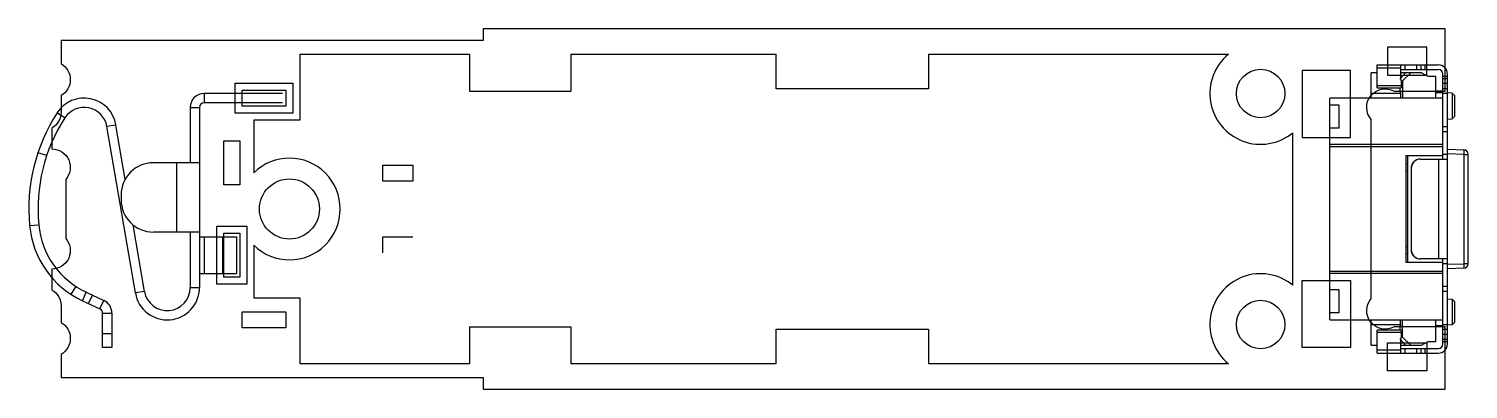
# Model space of a CAD drawing. Extents: x 16.7 to 47.9, y 2.6 to 52.9.
# Drawn here: x 16.68 to 47.88, y 2.63 to 10.43 of the extents above; entities that cross this region are included whole.
import ezdxf

# ---------------------------------------------------------------- set-up
doc = ezdxf.new("R2010")
doc.units = 0
doc.header["$LTSCALE"] = 16.335
doc.layers.get('0').update_dxf_attribs({"linetype": 'CONTINUOUS'})

msp = doc.modelspace()

# ---------------------------------------------------------------- linework, layer by layer
for p, q in [((46.98, 10.028), (46.13, 10.028)), ((46.13, 10.028), (46.13, 9.428)), ((46.98, 9.428), (46.98, 10.028)), ((22.555, 9.878), (22.555, 8.453)), ((22.555, 9.878), (26.23, 9.878)), ((26.23, 9.878), (26.23, 9.078)), ((28.43, 9.878), (28.43, 9.078)), ((28.43, 9.878), (32.88, 9.878)), ((32.88, 9.127), (32.88, 9.878)), ((36.18, 9.878), (36.18, 9.127)), ((36.18, 9.878), (42.682, 9.878)), ((45.33, 9.528), (44.28, 9.528)), ((44.28, 9.528), (44.28, 8.078)), ((45.33, 8.078), (45.33, 9.528)), ((45.91, 9.478), (45.78, 9.478)), ((45.78, 8.928), (45.78, 9.478)), ((45.91, 9.648), (47.23, 9.648)), ((45.91, 9.153), (45.91, 9.648)), ((45.91, 9.583), (46.41, 9.583)), ((46.13, 9.428), (46.98, 9.428)), ((46.41, 9.648), (46.41, 9.359)), ((46.41, 9.548), (47.23, 9.548)), ((46.871, 9.478), (46.41, 9.478)), ((46.411, 9.351), (46.522, 9.478)), ((46.635, 9.478), (46.456, 9.303)), ((46.51, 9.548), (46.51, 9.648)), ((46.76, 9.648), (46.76, 9.548)), ((46.859, 9.548), (46.859, 9.648)), ((47.01, 9.398), (46.871, 9.478)), ((46.94, 9.648), (46.94, 9.548)), ((46.958, 9.428), (46.98, 9.428)), ((46.98, 9.428), (46.98, 9.548)), ((47.18, 9.398), (47.01, 9.398)), ((47.18, 8.928), (47.18, 9.398)), ((47.33, 7.678), (47.33, 9.448)), ((47.43, 9.398), (47.33, 9.398)), ((47.43, 3.608), (47.43, 9.448)), ((21.155, 8.603), (21.155, 9.253)), ((21.155, 9.253), (22.405, 9.253)), ((21.305, 8.753), (21.305, 9.103)), ((21.305, 9.103), (22.255, 9.103)), ((22.255, 9.103), (22.255, 8.753)), ((22.405, 9.253), (22.405, 8.603)), ((26.23, 9.078), (28.43, 9.078)), ((36.18, 9.127), (32.88, 9.127)), ((45.91, 9.203), (46.43, 9.203)), ((45.91, 9.153), (46.43, 9.153)), ((46.392, 9.153), (46.411, 9.028)), ((46.43, 9.307), (46.43, 9.153)), ((46.43, 9.303), (46.456, 9.303)), ((46.456, 9.303), (46.456, 8.928)), ((47.33, 9.078), (47.18, 9.078)), ((47.43, 9.348), (47.33, 9.348)), ((47.33, 9.248), (47.43, 9.248)), ((47.43, 9.128), (47.33, 9.128)), ((20.48, 9.028), (20.48, 8.828)), ((22.18, 9.028), (20.48, 9.028)), ((22.18, 8.828), (20.48, 8.828)), ((22.255, 8.753), (21.305, 8.753)), ((47.33, 8.928), (44.88, 8.928)), ((44.88, 4.128), (44.88, 8.928)), ((45.08, 8.778), (44.88, 8.778)), ((45.08, 8.278), (45.08, 8.778)), ((46.411, 9.028), (45.78, 9.028)), ((46.411, 9.028), (46.411, 8.928)), ((47.18, 9.048), (47.33, 9.048)), ((47.43, 9.028), (47.33, 9.028)), ((47.53, 9.033), (47.431, 9.04)), ((47.58, 8.983), (47.53, 9.033)), ((47.53, 9.033), (47.53, 8.483)), ((47.58, 8.983), (47.58, 8.533)), ((17.46, 8.498), (17.291, 8.607)), ((20.18, 8.728), (20.18, 7.528)), ((20.18, 8.728), (20.38, 8.728)), ((20.38, 8.728), (20.38, 4.828)), ((22.405, 8.603), (21.155, 8.603)), ((21.555, 8.453), (21.555, 7.308)), ((22.555, 8.453), (21.555, 8.453)), ((47.43, 8.475), (47.53, 8.483)), ((47.53, 8.483), (47.58, 8.533)), ((18.57, 8.346), (18.373, 8.312)), ((18.99, 4.71), (18.373, 8.312)), ((18.772, 7.168), (18.57, 8.346)), ((44.08, 4.876), (44.08, 8.179)), ((45.08, 8.278), (44.88, 8.278)), ((47.43, 8.308), (47.33, 8.308)), ((47.33, 8.208), (47.43, 8.208)), ((20.905, 7.053), (20.905, 8.003)), ((20.905, 8.003), (21.255, 8.003)), ((21.255, 8.003), (21.255, 7.053)), ((44.28, 8.078), (45.33, 8.078)), ((44.88, 7.928), (47.33, 7.928)), ((44.88, 7.878), (47.33, 7.878)), ((47.43, 7.824), (47.784, 7.811)), ((17.068, 7.683), (16.879, 7.747)), ((20.38, 7.528), (19.38, 7.528)), ((19.88, 7.528), (19.88, 6.028)), ((47.33, 7.678), (46.53, 7.678)), ((46.53, 7.678), (46.53, 5.378)), ((46.565, 7.492), (46.53, 7.492)), ((46.565, 7.678), (46.565, 5.378)), ((46.844, 7.608), (47.43, 7.608)), ((47.237, 7.608), (47.237, 5.448)), ((47.43, 7.708), (47.33, 7.708)), ((47.33, 7.608), (47.33, 7.677)), ((47.784, 7.711), (47.43, 7.724)), ((47.784, 7.711), (47.88, 7.711)), ((47.784, 7.711), (47.784, 5.344)), ((47.88, 5.344), (47.88, 7.711)), ((24.355, 7.128), (24.355, 7.478)), ((24.355, 7.478), (25.005, 7.478)), ((25.005, 7.478), (25.005, 7.128)), ((46.53, 7.351), (46.565, 7.351)), ((46.64, 7.408), (46.644, 7.408)), ((46.64, 7.408), (46.64, 5.648)), ((46.644, 7.408), (46.644, 5.648)), ((21.255, 7.053), (20.905, 7.053)), ((25.005, 7.128), (24.355, 7.128)), ((18.68, 6.828), (18.68, 6.728)), ((16.697, 6.169), (16.896, 6.188)), ((19.187, 4.743), (18.94, 6.188)), ((20.38, 6.028), (19.38, 6.028)), ((20.18, 6.028), (20.18, 4.828)), ((20.755, 4.903), (20.755, 6.153)), ((20.755, 6.153), (21.405, 6.153)), ((20.905, 5.053), (20.905, 6.003)), ((20.905, 6.003), (21.255, 6.003)), ((21.255, 6.003), (21.255, 5.053)), ((21.405, 6.153), (21.405, 4.903)), ((20.38, 5.928), (21.18, 5.928)), ((20.48, 5.928), (20.48, 5.128)), ((20.88, 5.928), (20.88, 5.128)), ((21.18, 5.928), (21.18, 5.128)), ((21.555, 5.747), (21.555, 4.603)), ((24.355, 5.578), (24.355, 5.928)), ((24.355, 5.928), (25.005, 5.928)), ((46.565, 5.705), (46.53, 5.705)), ((46.644, 5.648), (46.64, 5.648)), ((46.53, 5.563), (46.565, 5.563)), ((46.53, 5.378), (47.33, 5.378)), ((47.43, 5.448), (46.844, 5.448)), ((47.33, 5.379), (47.33, 5.448)), ((47.33, 3.608), (47.33, 5.378)), ((47.33, 5.348), (47.43, 5.348)), ((47.43, 5.331), (47.784, 5.344)), ((47.88, 5.344), (47.784, 5.344)), ((20.38, 5.128), (21.18, 5.128)), ((21.255, 5.053), (20.905, 5.053)), ((47.33, 5.178), (44.88, 5.178)), ((47.33, 5.128), (44.88, 5.128)), ((47.784, 5.244), (47.43, 5.231)), ((17.7, 4.852), (17.59, 4.684)), ((17.843, 4.543), (17.927, 4.725)), ((17.927, 4.725), (18.307, 4.548)), ((19.187, 4.743), (18.99, 4.71)), ((20.18, 4.828), (20.38, 4.828)), ((21.405, 4.903), (20.755, 4.903)), ((44.28, 4.978), (45.33, 4.978)), ((44.28, 3.528), (44.28, 4.978)), ((45.08, 4.778), (44.88, 4.778)), ((45.08, 4.278), (45.08, 4.778)), ((45.33, 4.978), (45.33, 3.528)), ((47.43, 4.848), (47.33, 4.848)), ((47.33, 4.748), (47.43, 4.748)), ((17.843, 4.543), (18.222, 4.366)), ((17.975, 4.482), (18.059, 4.663)), ((18.222, 4.366), (18.307, 4.548)), ((21.555, 4.603), (22.555, 4.603)), ((22.555, 4.603), (22.555, 3.178)), ((47.43, 4.58), (47.53, 4.573)), ((47.53, 4.573), (47.58, 4.523)), ((47.53, 4.573), (47.53, 4.023)), ((47.58, 4.523), (47.58, 4.073)), ((18.28, 3.528), (18.28, 4.276)), ((18.28, 4.276), (18.48, 4.276)), ((18.48, 4.276), (18.48, 3.528)), ((21.305, 3.953), (21.305, 4.303)), ((21.305, 4.303), (22.255, 4.303)), ((22.255, 4.303), (22.255, 3.953)), ((45.08, 4.278), (44.88, 4.278)), ((44.88, 4.128), (47.33, 4.128)), ((45.78, 3.578), (45.78, 4.128)), ((46.411, 4.028), (46.411, 4.128)), ((46.456, 3.753), (46.456, 4.128)), ((47.18, 3.658), (47.18, 4.128)), ((47.58, 4.073), (47.53, 4.023)), ((18.48, 3.828), (18.28, 3.828)), ((22.255, 3.953), (21.305, 3.953)), ((26.23, 3.978), (26.23, 3.178)), ((26.23, 3.978), (28.43, 3.978)), ((28.43, 3.978), (28.43, 3.178)), ((32.88, 3.928), (36.18, 3.928)), ((32.88, 3.178), (32.88, 3.928)), ((36.18, 3.928), (36.18, 3.178)), ((45.78, 4.028), (46.411, 4.028)), ((46.43, 3.902), (45.91, 3.902)), ((45.91, 3.408), (45.91, 3.902)), ((46.43, 3.852), (45.91, 3.852)), ((46.411, 4.028), (46.392, 3.902)), ((46.43, 3.902), (46.43, 3.748)), ((46.456, 3.753), (46.43, 3.753)), ((46.456, 3.753), (46.635, 3.578)), ((47.18, 4.008), (47.33, 4.008)), ((47.33, 3.978), (47.18, 3.978)), ((47.33, 4.028), (47.43, 4.028)), ((47.33, 3.928), (47.43, 3.928)), ((47.43, 3.808), (47.33, 3.808)), ((47.53, 4.023), (47.431, 4.015)), ((18.48, 3.528), (18.28, 3.528)), ((45.33, 3.528), (44.28, 3.528)), ((45.78, 3.578), (45.91, 3.578)), ((46.41, 3.473), (45.91, 3.473)), ((46.13, 3.628), (46.98, 3.628)), ((46.13, 3.028), (46.13, 3.628)), ((46.41, 3.696), (46.41, 3.408)), ((46.41, 3.578), (46.871, 3.578)), ((46.41, 3.508), (47.23, 3.508)), ((46.522, 3.578), (46.411, 3.705)), ((46.51, 3.408), (46.51, 3.508)), ((46.76, 3.508), (46.76, 3.408)), ((46.859, 3.408), (46.859, 3.508)), ((46.871, 3.578), (47.01, 3.658)), ((46.94, 3.508), (46.94, 3.408)), ((46.958, 3.628), (46.98, 3.628)), ((46.98, 3.628), (46.98, 3.028)), ((46.98, 3.628), (46.98, 3.508)), ((47.01, 3.658), (47.18, 3.658)), ((47.33, 3.708), (47.43, 3.708)), ((47.33, 3.658), (47.43, 3.658)), ((26.23, 3.178), (22.555, 3.178)), ((32.88, 3.178), (28.43, 3.178)), ((42.682, 3.178), (36.18, 3.178)), ((45.91, 3.408), (47.23, 3.408)), ((46.98, 3.028), (46.13, 3.028))]:
    msp.add_line(p, q)
msp.add_lwpolyline([(17.18, 7.828, -0.645751), (17.48, 7.163), (17.48, 5.892, -0.645751), (17.18, 5.228), (17.18, 4.778, -0.267949), (17.38, 4.431), (17.38, 4.074, -0.57735), (17.38, 3.381), (17.38, 2.878), (26.53, 2.878), (26.53, 2.628), (47.38, 2.628), (47.38, 3.978), (46.274, 3.978, -0.841815), (45.78, 4.592), (45.78, 8.463, -0.841815), (46.274, 9.078), (47.38, 9.078), (47.38, 10.428), (26.53, 10.428), (26.53, 10.178), (17.38, 10.178), (17.38, 9.674, -0.57735), (17.38, 8.981), (17.38, 8.624, -0.267949), (17.18, 8.278)], format="xyb", close=True)
for points in [[(46.42, 9.333, 0), (46.42, 9.333, 0), (46.42, 9.334, 0), (46.419, 9.334, 0), (46.419, 9.334, 0), (46.419, 9.334, 0), (46.419, 9.334, 0), (46.419, 9.334, 0), (46.419, 9.334, 0), (46.419, 9.335, 0), (46.419, 9.335, 0), (46.419, 9.335, 0), (46.419, 9.335, 0), (46.418, 9.335, 0), (46.418, 9.335, 0), (46.418, 9.335, 0), (46.418, 9.336, 0), (46.418, 9.336, 0), (46.418, 9.336, 0), (46.418, 9.336, 0), (46.418, 9.336, 0), (46.417, 9.336, 0), (46.417, 9.336, 0), (46.417, 9.337, 0), (46.417, 9.337, 0), (46.417, 9.337, 0), (46.417, 9.337, 0), (46.417, 9.337, 0), (46.417, 9.337, 0), (46.417, 9.337, 0), (46.417, 9.338, 0), (46.416, 9.338, 0), (46.416, 9.338, 0), (46.416, 9.338, 0), (46.416, 9.338, 0), (46.416, 9.338, 0), (46.416, 9.338, 0), (46.416, 9.339, 0), (46.416, 9.339, 0), (46.416, 9.339, 0), (46.416, 9.339, 0), (46.416, 9.339, 0), (46.416, 9.339, 0), (46.415, 9.34, 0), (46.415, 9.34, 0), (46.415, 9.34, 0), (46.415, 9.34, 0), (46.415, 9.34, 0), (46.415, 9.34, 0), (46.415, 9.34, 0), (46.415, 9.341, 0), (46.415, 9.341, 0), (46.415, 9.341, 0), (46.414, 9.341, 0), (46.414, 9.341, 0), (46.414, 9.341, 0), (46.414, 9.342, 0), (46.414, 9.342, 0), (46.414, 9.342, 0), (46.414, 9.342, 0), (46.414, 9.342, 0), (46.414, 9.342, 0), (46.414, 9.342, 0), (46.414, 9.343, 0), (46.414, 9.343, 0), (46.413, 9.343, 0), (46.413, 9.343, 0), (46.413, 9.343, 0), (46.413, 9.343, 0), (46.413, 9.344, 0), (46.413, 9.344, 0), (46.413, 9.344, 0), (46.413, 9.344, 0), (46.413, 9.344, 0), (46.413, 9.344, 0), (46.413, 9.345, 0), (46.413, 9.345, 0), (46.413, 9.345, 0), (46.413, 9.345, 0), (46.413, 9.345, 0), (46.413, 9.345, 0), (46.412, 9.346, 0), (46.412, 9.346, 0), (46.412, 9.346, 0), (46.412, 9.346, 0), (46.412, 9.346, 0), (46.412, 9.346, 0), (46.412, 9.347, 0), (46.412, 9.347, 0), (46.412, 9.347, 0), (46.412, 9.347, 0), (46.412, 9.347, 0), (46.412, 9.347, 0), (46.412, 9.348, 0), (46.412, 9.348, 0), (46.412, 9.348, 0), (46.412, 9.348, 0), (46.411, 9.348, 0), (46.411, 9.348, 0), (46.411, 9.349, 0), (46.411, 9.349, 0), (46.411, 9.349, 0), (46.411, 9.349, 0), (46.411, 9.349, 0), (46.411, 9.35, 0), (46.411, 9.35, 0), (46.411, 9.35, 0), (46.411, 9.35, 0), (46.411, 9.35, 0), (46.411, 9.35, 0), (46.411, 9.351, 0), (46.411, 9.351, 0), (46.411, 9.351, 0), (46.411, 9.351, 0), (46.411, 9.351, 0), (46.411, 9.351, 0), (46.411, 9.352, 0), (46.411, 9.352, 0), (46.411, 9.352, 0), (46.411, 9.352, 0), (46.41, 9.352, 0), (46.41, 9.352, 0), (46.41, 9.353, 0), (46.41, 9.353, 0), (46.41, 9.353, 0), (46.41, 9.353, 0), (46.41, 9.353, 0), (46.41, 9.354, 0), (46.41, 9.354, 0), (46.41, 9.354, 0), (46.41, 9.354, 0), (46.41, 9.354, 0), (46.41, 9.354, 0), (46.41, 9.355, 0), (46.41, 9.355, 0), (46.41, 9.355, 0), (46.41, 9.355, 0), (46.41, 9.355, 0), (46.41, 9.355, 0), (46.41, 9.356, 0), (46.41, 9.356, 0), (46.41, 9.356, 0), (46.41, 9.356, 0), (46.41, 9.356, 0), (46.41, 9.357, 0), (46.41, 9.357, 0), (46.41, 9.357, 0), (46.41, 9.357, 0), (46.41, 9.357, 0), (46.41, 9.357, 0), (46.41, 9.358, 0), (46.41, 9.358, 0), (46.41, 9.358, 0), (46.41, 9.358, 0), (46.41, 9.358, 0), (46.41, 9.359, 0), (46.41, 9.359, 0), (46.41, 9.359, 0), (46.41, 9.359, 0), (46.41, 9.359, 0)], [(46.43, 9.307, 0), (46.43, 9.307, 0), (46.43, 9.308, 0), (46.43, 9.308, 0), (46.43, 9.308, 0), (46.43, 9.308, 0), (46.43, 9.308, 0), (46.43, 9.309, 0), (46.43, 9.309, 0), (46.43, 9.309, 0), (46.43, 9.309, 0), (46.43, 9.309, 0), (46.43, 9.309, 0), (46.43, 9.31, 0), (46.43, 9.31, 0), (46.43, 9.31, 0), (46.43, 9.31, 0), (46.43, 9.31, 0), (46.43, 9.31, 0), (46.43, 9.311, 0), (46.43, 9.311, 0), (46.43, 9.311, 0), (46.43, 9.311, 0), (46.43, 9.311, 0), (46.43, 9.312, 0), (46.43, 9.312, 0), (46.43, 9.312, 0), (46.43, 9.312, 0), (46.43, 9.312, 0), (46.429, 9.312, 0), (46.429, 9.313, 0), (46.429, 9.313, 0), (46.429, 9.313, 0), (46.429, 9.313, 0), (46.429, 9.313, 0), (46.429, 9.313, 0), (46.429, 9.314, 0), (46.429, 9.314, 0), (46.429, 9.314, 0), (46.429, 9.314, 0), (46.429, 9.314, 0), (46.429, 9.315, 0), (46.429, 9.315, 0), (46.429, 9.315, 0), (46.429, 9.315, 0), (46.429, 9.315, 0), (46.429, 9.315, 0), (46.429, 9.316, 0), (46.429, 9.316, 0), (46.429, 9.316, 0), (46.429, 9.316, 0), (46.429, 9.316, 0), (46.429, 9.316, 0), (46.429, 9.317, 0), (46.429, 9.317, 0), (46.429, 9.317, 0), (46.429, 9.317, 0), (46.428, 9.317, 0), (46.428, 9.318, 0), (46.428, 9.318, 0), (46.428, 9.318, 0), (46.428, 9.318, 0), (46.428, 9.318, 0), (46.428, 9.318, 0), (46.428, 9.319, 0), (46.428, 9.319, 0), (46.428, 9.319, 0), (46.428, 9.319, 0), (46.428, 9.319, 0), (46.428, 9.319, 0), (46.428, 9.32, 0), (46.428, 9.32, 0), (46.428, 9.32, 0), (46.428, 9.32, 0), (46.428, 9.32, 0), (46.428, 9.32, 0), (46.428, 9.321, 0), (46.427, 9.321, 0), (46.427, 9.321, 0), (46.427, 9.321, 0), (46.427, 9.321, 0), (46.427, 9.321, 0), (46.427, 9.322, 0), (46.427, 9.322, 0), (46.427, 9.322, 0), (46.427, 9.322, 0), (46.427, 9.322, 0), (46.427, 9.322, 0), (46.427, 9.323, 0), (46.427, 9.323, 0), (46.426, 9.323, 0), (46.426, 9.323, 0), (46.426, 9.323, 0), (46.426, 9.323, 0), (46.426, 9.324, 0), (46.426, 9.324, 0), (46.426, 9.324, 0), (46.426, 9.324, 0), (46.426, 9.324, 0), (46.426, 9.324, 0), (46.426, 9.325, 0), (46.426, 9.325, 0), (46.426, 9.325, 0), (46.425, 9.325, 0), (46.425, 9.325, 0), (46.425, 9.325, 0), (46.425, 9.326, 0), (46.425, 9.326, 0), (46.425, 9.326, 0), (46.425, 9.326, 0), (46.425, 9.326, 0), (46.425, 9.326, 0), (46.425, 9.326, 0), (46.425, 9.327, 0), (46.425, 9.327, 0), (46.424, 9.327, 0), (46.424, 9.327, 0), (46.424, 9.327, 0), (46.424, 9.327, 0), (46.424, 9.328, 0), (46.424, 9.328, 0), (46.424, 9.328, 0), (46.424, 9.328, 0), (46.424, 9.328, 0), (46.424, 9.328, 0), (46.423, 9.328, 0), (46.423, 9.329, 0), (46.423, 9.329, 0), (46.423, 9.329, 0), (46.423, 9.329, 0), (46.423, 9.329, 0), (46.423, 9.329, 0), (46.423, 9.329, 0), (46.423, 9.33, 0), (46.423, 9.33, 0), (46.422, 9.33, 0), (46.422, 9.33, 0), (46.422, 9.33, 0), (46.422, 9.33, 0), (46.422, 9.331, 0), (46.422, 9.331, 0), (46.422, 9.331, 0), (46.422, 9.331, 0), (46.422, 9.331, 0), (46.422, 9.331, 0), (46.421, 9.331, 0), (46.421, 9.332, 0), (46.421, 9.332, 0), (46.421, 9.332, 0), (46.421, 9.332, 0), (46.421, 9.332, 0), (46.421, 9.332, 0), (46.421, 9.332, 0), (46.42, 9.332, 0), (46.42, 9.333, 0), (46.42, 9.333, 0), (46.42, 9.333, 0), (46.42, 9.333, 0), (46.42, 9.333, 0), (46.42, 9.333, 0)], [(47.783, 7.811, 0), (47.784, 7.811, 0), (47.784, 7.811, 0), (47.784, 7.811, 0), (47.784, 7.811, 0), (47.784, 7.81, 0), (47.784, 7.81, 0), (47.784, 7.81, 0), (47.784, 7.81, 0), (47.784, 7.809, 0), (47.784, 7.809, 0), (47.784, 7.809, 0), (47.784, 7.809, 0), (47.784, 7.809, 0), (47.784, 7.809, 0), (47.784, 7.808, 0), (47.784, 7.808, 0), (47.784, 7.808, 0), (47.784, 7.808, 0), (47.784, 7.807, 0), (47.784, 7.807, 0), (47.784, 7.807, 0), (47.784, 7.807, 0), (47.785, 7.807, 0), (47.785, 7.806, 0), (47.785, 7.806, 0), (47.785, 7.806, 0), (47.785, 7.806, 0), (47.785, 7.806, 0), (47.785, 7.805, 0), (47.785, 7.805, 0), (47.785, 7.805, 0), (47.785, 7.805, 0), (47.785, 7.805, 0), (47.785, 7.804, 0), (47.785, 7.804, 0), (47.785, 7.804, 0), (47.785, 7.804, 0), (47.785, 7.803, 0), (47.785, 7.803, 0), (47.785, 7.803, 0), (47.785, 7.803, 0), (47.785, 7.803, 0), (47.785, 7.802, 0), (47.785, 7.802, 0), (47.785, 7.802, 0), (47.785, 7.802, 0), (47.785, 7.802, 0), (47.785, 7.801, 0), (47.785, 7.801, 0), (47.785, 7.801, 0), (47.785, 7.801, 0), (47.785, 7.801, 0), (47.785, 7.8, 0), (47.785, 7.8, 0), (47.785, 7.8, 0), (47.785, 7.8, 0), (47.785, 7.8, 0), (47.785, 7.799, 0), (47.785, 7.799, 0), (47.785, 7.799, 0), (47.785, 7.799, 0), (47.785, 7.798, 0), (47.785, 7.798, 0), (47.785, 7.798, 0), (47.785, 7.798, 0), (47.785, 7.798, 0), (47.785, 7.797, 0), (47.785, 7.797, 0), (47.785, 7.797, 0), (47.785, 7.797, 0), (47.785, 7.797, 0), (47.785, 7.796, 0), (47.785, 7.796, 0), (47.785, 7.796, 0), (47.785, 7.796, 0), (47.785, 7.796, 0), (47.785, 7.795, 0), (47.785, 7.795, 0), (47.785, 7.795, 0), (47.785, 7.795, 0), (47.785, 7.795, 0), (47.785, 7.794, 0), (47.785, 7.794, 0), (47.785, 7.794, 0), (47.785, 7.794, 0), (47.785, 7.793, 0), (47.785, 7.793, 0), (47.785, 7.793, 0), (47.785, 7.793, 0), (47.785, 7.793, 0), (47.785, 7.792, 0), (47.785, 7.792, 0), (47.785, 7.792, 0), (47.785, 7.792, 0), (47.785, 7.792, 0), (47.785, 7.791, 0), (47.785, 7.791, 0), (47.785, 7.791, 0), (47.785, 7.791, 0), (47.785, 7.791, 0), (47.785, 7.79, 0), (47.785, 7.79, 0), (47.785, 7.79, 0), (47.785, 7.79, 0), (47.785, 7.789, 0), (47.785, 7.789, 0), (47.785, 7.789, 0), (47.785, 7.789, 0), (47.785, 7.789, 0), (47.785, 7.788, 0), (47.785, 7.788, 0), (47.785, 7.788, 0), (47.785, 7.788, 0), (47.785, 7.788, 0), (47.785, 7.787, 0), (47.785, 7.787, 0), (47.785, 7.787, 0), (47.785, 7.787, 0), (47.785, 7.787, 0), (47.785, 7.786, 0), (47.785, 7.786, 0), (47.785, 7.786, 0), (47.785, 7.786, 0), (47.785, 7.786, 0), (47.785, 7.785, 0), (47.785, 7.785, 0), (47.785, 7.785, 0), (47.785, 7.785, 0), (47.785, 7.784, 0), (47.785, 7.784, 0), (47.785, 7.784, 0), (47.785, 7.784, 0), (47.785, 7.784, 0), (47.785, 7.783, 0), (47.785, 7.783, 0), (47.785, 7.783, 0), (47.785, 7.783, 0), (47.785, 7.783, 0), (47.785, 7.782, 0), (47.785, 7.782, 0), (47.785, 7.782, 0), (47.785, 7.782, 0), (47.785, 7.782, 0), (47.785, 7.781, 0), (47.785, 7.781, 0), (47.785, 7.781, 0), (47.785, 7.781, 0), (47.785, 7.78, 0), (47.785, 7.78, 0), (47.785, 7.78, 0), (47.785, 7.78, 0), (47.785, 7.78, 0), (47.785, 7.779, 0), (47.785, 7.779, 0), (47.785, 7.779, 0), (47.785, 7.779, 0), (47.785, 7.779, 0), (47.785, 7.778, 0), (47.785, 7.778, 0), (47.785, 7.778, 0), (47.785, 7.778, 0), (47.785, 7.778, 0), (47.785, 7.777, 0), (47.785, 7.777, 0), (47.785, 7.777, 0), (47.785, 7.777, 0), (47.785, 7.777, 0), (47.785, 7.776, 0), (47.785, 7.776, 0), (47.785, 7.776, 0), (47.785, 7.776, 0), (47.785, 7.775, 0), (47.785, 7.775, 0), (47.785, 7.775, 0), (47.785, 7.775, 0), (47.785, 7.775, 0), (47.785, 7.774, 0), (47.785, 7.774, 0), (47.785, 7.774, 0), (47.785, 7.774, 0), (47.785, 7.774, 0), (47.785, 7.773, 0), (47.785, 7.773, 0), (47.785, 7.773, 0), (47.785, 7.773, 0), (47.785, 7.773, 0), (47.785, 7.772, 0), (47.785, 7.772, 0), (47.785, 7.772, 0), (47.785, 7.772, 0), (47.785, 7.772, 0), (47.785, 7.771, 0), (47.785, 7.771, 0), (47.785, 7.771, 0), (47.785, 7.771, 0), (47.785, 7.77, 0), (47.785, 7.77, 0), (47.785, 7.77, 0), (47.785, 7.77, 0), (47.785, 7.77, 0), (47.785, 7.769, 0), (47.785, 7.769, 0), (47.785, 7.769, 0), (47.785, 7.769, 0), (47.785, 7.769, 0), (47.785, 7.768, 0), (47.785, 7.768, 0), (47.785, 7.768, 0), (47.785, 7.768, 0), (47.785, 7.768, 0), (47.785, 7.767, 0), (47.785, 7.767, 0), (47.785, 7.767, 0), (47.785, 7.767, 0), (47.785, 7.766, 0), (47.785, 7.766, 0), (47.785, 7.766, 0), (47.785, 7.766, 0), (47.785, 7.766, 0), (47.785, 7.765, 0), (47.785, 7.765, 0), (47.785, 7.765, 0), (47.785, 7.765, 0), (47.785, 7.765, 0), (47.785, 7.764, 0), (47.785, 7.764, 0), (47.785, 7.764, 0), (47.785, 7.764, 0), (47.785, 7.764, 0), (47.785, 7.763, 0), (47.785, 7.763, 0), (47.785, 7.763, 0), (47.785, 7.763, 0), (47.785, 7.763, 0), (47.785, 7.762, 0), (47.785, 7.762, 0), (47.785, 7.762, 0), (47.785, 7.762, 0), (47.785, 7.761, 0), (47.785, 7.761, 0), (47.785, 7.761, 0), (47.785, 7.761, 0), (47.785, 7.761, 0), (47.785, 7.76, 0), (47.785, 7.76, 0), (47.785, 7.76, 0), (47.785, 7.76, 0), (47.785, 7.76, 0), (47.785, 7.759, 0), (47.785, 7.759, 0), (47.785, 7.759, 0), (47.785, 7.759, 0), (47.785, 7.759, 0), (47.785, 7.758, 0), (47.785, 7.758, 0), (47.785, 7.758, 0), (47.785, 7.758, 0), (47.785, 7.758, 0), (47.785, 7.757, 0), (47.785, 7.757, 0), (47.785, 7.757, 0), (47.785, 7.757, 0), (47.785, 7.756, 0), (47.785, 7.756, 0), (47.785, 7.756, 0), (47.785, 7.756, 0), (47.785, 7.756, 0), (47.785, 7.755, 0), (47.785, 7.755, 0), (47.785, 7.755, 0), (47.785, 7.755, 0), (47.785, 7.755, 0), (47.785, 7.754, 0), (47.785, 7.754, 0), (47.785, 7.754, 0), (47.785, 7.754, 0), (47.785, 7.754, 0), (47.785, 7.753, 0), (47.785, 7.753, 0), (47.785, 7.753, 0), (47.785, 7.753, 0), (47.785, 7.752, 0), (47.785, 7.752, 0), (47.785, 7.752, 0), (47.785, 7.752, 0), (47.785, 7.752, 0), (47.785, 7.751, 0), (47.785, 7.751, 0), (47.785, 7.751, 0), (47.785, 7.751, 0), (47.785, 7.751, 0), (47.785, 7.75, 0), (47.785, 7.75, 0), (47.785, 7.75, 0), (47.785, 7.75, 0), (47.785, 7.75, 0), (47.785, 7.749, 0), (47.785, 7.749, 0), (47.785, 7.749, 0), (47.785, 7.749, 0), (47.785, 7.749, 0), (47.785, 7.748, 0), (47.785, 7.748, 0), (47.785, 7.748, 0), (47.785, 7.748, 0), (47.785, 7.747, 0), (47.785, 7.747, 0), (47.785, 7.747, 0), (47.785, 7.747, 0), (47.785, 7.747, 0), (47.785, 7.746, 0), (47.785, 7.746, 0), (47.785, 7.746, 0), (47.785, 7.746, 0), (47.785, 7.746, 0), (47.785, 7.745, 0), (47.785, 7.745, 0), (47.785, 7.745, 0), (47.785, 7.745, 0), (47.785, 7.745, 0), (47.785, 7.744, 0), (47.785, 7.744, 0), (47.785, 7.744, 0), (47.785, 7.744, 0), (47.785, 7.744, 0), (47.785, 7.743, 0), (47.785, 7.743, 0), (47.785, 7.743, 0), (47.785, 7.743, 0), (47.785, 7.742, 0), (47.785, 7.742, 0), (47.785, 7.742, 0), (47.785, 7.742, 0), (47.785, 7.742, 0), (47.785, 7.741, 0), (47.784, 7.741, 0), (47.784, 7.741, 0), (47.784, 7.741, 0), (47.784, 7.741, 0), (47.784, 7.74, 0), (47.784, 7.74, 0), (47.784, 7.74, 0), (47.784, 7.74, 0), (47.784, 7.74, 0), (47.784, 7.739, 0), (47.784, 7.739, 0), (47.784, 7.739, 0), (47.784, 7.739, 0), (47.784, 7.738, 0), (47.784, 7.738, 0), (47.784, 7.738, 0), (47.784, 7.738, 0), (47.784, 7.738, 0), (47.784, 7.737, 0), (47.784, 7.737, 0), (47.784, 7.737, 0), (47.784, 7.737, 0), (47.784, 7.737, 0), (47.784, 7.736, 0), (47.784, 7.736, 0), (47.784, 7.736, 0), (47.784, 7.736, 0), (47.784, 7.736, 0), (47.784, 7.735, 0), (47.784, 7.735, 0), (47.784, 7.735, 0), (47.784, 7.735, 0), (47.784, 7.735, 0), (47.784, 7.734, 0), (47.784, 7.734, 0), (47.784, 7.734, 0), (47.784, 7.734, 0), (47.784, 7.733, 0), (47.784, 7.733, 0), (47.784, 7.733, 0), (47.784, 7.733, 0), (47.784, 7.733, 0), (47.784, 7.732, 0), (47.784, 7.732, 0), (47.784, 7.732, 0), (47.784, 7.732, 0), (47.784, 7.732, 0), (47.784, 7.731, 0), (47.784, 7.731, 0), (47.784, 7.731, 0), (47.784, 7.731, 0), (47.784, 7.731, 0), (47.784, 7.73, 0), (47.784, 7.73, 0), (47.784, 7.73, 0), (47.784, 7.73, 0), (47.784, 7.729, 0), (47.784, 7.729, 0), (47.784, 7.729, 0), (47.784, 7.729, 0), (47.784, 7.729, 0), (47.784, 7.728, 0), (47.784, 7.728, 0), (47.784, 7.728, 0), (47.784, 7.728, 0), (47.784, 7.728, 0), (47.784, 7.727, 0), (47.784, 7.727, 0), (47.784, 7.727, 0), (47.784, 7.727, 0), (47.784, 7.727, 0), (47.784, 7.726, 0), (47.784, 7.726, 0), (47.784, 7.726, 0), (47.784, 7.726, 0), (47.784, 7.726, 0), (47.784, 7.725, 0), (47.784, 7.725, 0), (47.784, 7.725, 0), (47.784, 7.725, 0), (47.784, 7.724, 0), (47.784, 7.724, 0), (47.784, 7.724, 0), (47.784, 7.724, 0), (47.784, 7.724, 0), (47.784, 7.723, 0), (47.784, 7.723, 0), (47.784, 7.723, 0), (47.784, 7.723, 0), (47.784, 7.723, 0), (47.784, 7.722, 0), (47.784, 7.722, 0), (47.784, 7.722, 0), (47.784, 7.722, 0), (47.784, 7.722, 0), (47.784, 7.721, 0), (47.784, 7.721, 0), (47.784, 7.721, 0), (47.784, 7.721, 0), (47.784, 7.721, 0), (47.784, 7.72, 0), (47.784, 7.72, 0), (47.784, 7.72, 0), (47.784, 7.72, 0), (47.784, 7.719, 0), (47.784, 7.719, 0), (47.784, 7.719, 0), (47.784, 7.719, 0), (47.784, 7.719, 0), (47.784, 7.718, 0), (47.784, 7.718, 0), (47.784, 7.718, 0), (47.784, 7.718, 0), (47.784, 7.718, 0), (47.784, 7.717, 0), (47.784, 7.717, 0), (47.784, 7.717, 0), (47.784, 7.717, 0), (47.784, 7.717, 0), (47.784, 7.716, 0), (47.784, 7.716, 0), (47.784, 7.716, 0), (47.784, 7.716, 0), (47.784, 7.716, 0), (47.784, 7.715, 0), (47.784, 7.715, 0), (47.784, 7.715, 0), (47.784, 7.715, 0), (47.784, 7.714, 0), (47.784, 7.714, 0), (47.784, 7.714, 0), (47.784, 7.714, 0), (47.784, 7.714, 0), (47.784, 7.713, 0), (47.784, 7.713, 0), (47.784, 7.713, 0), (47.784, 7.713, 0), (47.784, 7.713, 0), (47.784, 7.712, 0), (47.784, 7.712, 0), (47.784, 7.712, 0), (47.783, 7.712, 0), (47.783, 7.712, 0), (47.783, 7.711, 0)], [(47.783, 5.344, 0), (47.783, 5.344, 0), (47.783, 5.344, 0), (47.784, 5.344, 0), (47.784, 5.343, 0), (47.784, 5.343, 0), (47.784, 5.343, 0), (47.784, 5.343, 0), (47.784, 5.343, 0), (47.784, 5.342, 0), (47.784, 5.342, 0), (47.784, 5.342, 0), (47.784, 5.342, 0), (47.784, 5.341, 0), (47.784, 5.341, 0), (47.784, 5.341, 0), (47.784, 5.341, 0), (47.784, 5.341, 0), (47.784, 5.34, 0), (47.784, 5.34, 0), (47.784, 5.34, 0), (47.784, 5.34, 0), (47.784, 5.34, 0), (47.784, 5.339, 0), (47.784, 5.339, 0), (47.784, 5.339, 0), (47.784, 5.339, 0), (47.784, 5.339, 0), (47.784, 5.338, 0), (47.784, 5.338, 0), (47.784, 5.338, 0), (47.784, 5.338, 0), (47.784, 5.338, 0), (47.784, 5.337, 0), (47.784, 5.337, 0), (47.784, 5.337, 0), (47.784, 5.337, 0), (47.784, 5.336, 0), (47.784, 5.336, 0), (47.784, 5.336, 0), (47.784, 5.336, 0), (47.784, 5.336, 0), (47.784, 5.335, 0), (47.784, 5.335, 0), (47.784, 5.335, 0), (47.784, 5.335, 0), (47.784, 5.335, 0), (47.784, 5.334, 0), (47.784, 5.334, 0), (47.784, 5.334, 0), (47.784, 5.334, 0), (47.784, 5.334, 0), (47.784, 5.333, 0), (47.784, 5.333, 0), (47.784, 5.333, 0), (47.784, 5.333, 0), (47.784, 5.332, 0), (47.784, 5.332, 0), (47.784, 5.332, 0), (47.784, 5.332, 0), (47.784, 5.332, 0), (47.784, 5.331, 0), (47.784, 5.331, 0), (47.784, 5.331, 0), (47.784, 5.331, 0), (47.784, 5.331, 0), (47.784, 5.33, 0), (47.784, 5.33, 0), (47.784, 5.33, 0), (47.784, 5.33, 0), (47.784, 5.33, 0), (47.784, 5.329, 0), (47.784, 5.329, 0), (47.784, 5.329, 0), (47.784, 5.329, 0), (47.784, 5.329, 0), (47.784, 5.328, 0), (47.784, 5.328, 0), (47.784, 5.328, 0), (47.784, 5.328, 0), (47.784, 5.327, 0), (47.784, 5.327, 0), (47.784, 5.327, 0), (47.784, 5.327, 0), (47.784, 5.327, 0), (47.784, 5.326, 0), (47.784, 5.326, 0), (47.784, 5.326, 0), (47.784, 5.326, 0), (47.784, 5.326, 0), (47.784, 5.325, 0), (47.784, 5.325, 0), (47.784, 5.325, 0), (47.784, 5.325, 0), (47.784, 5.325, 0), (47.784, 5.324, 0), (47.784, 5.324, 0), (47.784, 5.324, 0), (47.784, 5.324, 0), (47.784, 5.324, 0), (47.784, 5.323, 0), (47.784, 5.323, 0), (47.784, 5.323, 0), (47.784, 5.323, 0), (47.784, 5.322, 0), (47.784, 5.322, 0), (47.784, 5.322, 0), (47.784, 5.322, 0), (47.784, 5.322, 0), (47.784, 5.321, 0), (47.784, 5.321, 0), (47.784, 5.321, 0), (47.784, 5.321, 0), (47.784, 5.321, 0), (47.784, 5.32, 0), (47.784, 5.32, 0), (47.784, 5.32, 0), (47.784, 5.32, 0), (47.784, 5.32, 0), (47.784, 5.319, 0), (47.784, 5.319, 0), (47.784, 5.319, 0), (47.784, 5.319, 0), (47.784, 5.318, 0), (47.784, 5.318, 0), (47.784, 5.318, 0), (47.784, 5.318, 0), (47.784, 5.318, 0), (47.784, 5.317, 0), (47.784, 5.317, 0), (47.784, 5.317, 0), (47.784, 5.317, 0), (47.784, 5.317, 0), (47.784, 5.316, 0), (47.784, 5.316, 0), (47.784, 5.316, 0), (47.784, 5.316, 0), (47.784, 5.316, 0), (47.784, 5.315, 0), (47.784, 5.315, 0), (47.784, 5.315, 0), (47.784, 5.315, 0), (47.784, 5.315, 0), (47.784, 5.314, 0), (47.785, 5.314, 0), (47.785, 5.314, 0), (47.785, 5.314, 0), (47.785, 5.313, 0), (47.785, 5.313, 0), (47.785, 5.313, 0), (47.785, 5.313, 0), (47.785, 5.313, 0), (47.785, 5.312, 0), (47.785, 5.312, 0), (47.785, 5.312, 0), (47.785, 5.312, 0), (47.785, 5.312, 0), (47.785, 5.311, 0), (47.785, 5.311, 0), (47.785, 5.311, 0), (47.785, 5.311, 0), (47.785, 5.311, 0), (47.785, 5.31, 0), (47.785, 5.31, 0), (47.785, 5.31, 0), (47.785, 5.31, 0), (47.785, 5.31, 0), (47.785, 5.309, 0), (47.785, 5.309, 0), (47.785, 5.309, 0), (47.785, 5.309, 0), (47.785, 5.308, 0), (47.785, 5.308, 0), (47.785, 5.308, 0), (47.785, 5.308, 0), (47.785, 5.308, 0), (47.785, 5.307, 0), (47.785, 5.307, 0), (47.785, 5.307, 0), (47.785, 5.307, 0), (47.785, 5.307, 0), (47.785, 5.306, 0), (47.785, 5.306, 0), (47.785, 5.306, 0), (47.785, 5.306, 0), (47.785, 5.306, 0), (47.785, 5.305, 0), (47.785, 5.305, 0), (47.785, 5.305, 0), (47.785, 5.305, 0), (47.785, 5.304, 0), (47.785, 5.304, 0), (47.785, 5.304, 0), (47.785, 5.304, 0), (47.785, 5.304, 0), (47.785, 5.303, 0), (47.785, 5.303, 0), (47.785, 5.303, 0), (47.785, 5.303, 0), (47.785, 5.303, 0), (47.785, 5.302, 0), (47.785, 5.302, 0), (47.785, 5.302, 0), (47.785, 5.302, 0), (47.785, 5.302, 0), (47.785, 5.301, 0), (47.785, 5.301, 0), (47.785, 5.301, 0), (47.785, 5.301, 0), (47.785, 5.301, 0), (47.785, 5.3, 0), (47.785, 5.3, 0), (47.785, 5.3, 0), (47.785, 5.3, 0), (47.785, 5.299, 0), (47.785, 5.299, 0), (47.785, 5.299, 0), (47.785, 5.299, 0), (47.785, 5.299, 0), (47.785, 5.298, 0), (47.785, 5.298, 0), (47.785, 5.298, 0), (47.785, 5.298, 0), (47.785, 5.298, 0), (47.785, 5.297, 0), (47.785, 5.297, 0), (47.785, 5.297, 0), (47.785, 5.297, 0), (47.785, 5.297, 0), (47.785, 5.296, 0), (47.785, 5.296, 0), (47.785, 5.296, 0), (47.785, 5.296, 0), (47.785, 5.296, 0), (47.785, 5.295, 0), (47.785, 5.295, 0), (47.785, 5.295, 0), (47.785, 5.295, 0), (47.785, 5.294, 0), (47.785, 5.294, 0), (47.785, 5.294, 0), (47.785, 5.294, 0), (47.785, 5.294, 0), (47.785, 5.293, 0), (47.785, 5.293, 0), (47.785, 5.293, 0), (47.785, 5.293, 0), (47.785, 5.293, 0), (47.785, 5.292, 0), (47.785, 5.292, 0), (47.785, 5.292, 0), (47.785, 5.292, 0), (47.785, 5.292, 0), (47.785, 5.291, 0), (47.785, 5.291, 0), (47.785, 5.291, 0), (47.785, 5.291, 0), (47.785, 5.29, 0), (47.785, 5.29, 0), (47.785, 5.29, 0), (47.785, 5.29, 0), (47.785, 5.29, 0), (47.785, 5.289, 0), (47.785, 5.289, 0), (47.785, 5.289, 0), (47.785, 5.289, 0), (47.785, 5.289, 0), (47.785, 5.288, 0), (47.785, 5.288, 0), (47.785, 5.288, 0), (47.785, 5.288, 0), (47.785, 5.288, 0), (47.785, 5.287, 0), (47.785, 5.287, 0), (47.785, 5.287, 0), (47.785, 5.287, 0), (47.785, 5.287, 0), (47.785, 5.286, 0), (47.785, 5.286, 0), (47.785, 5.286, 0), (47.785, 5.286, 0), (47.785, 5.285, 0), (47.785, 5.285, 0), (47.785, 5.285, 0), (47.785, 5.285, 0), (47.785, 5.285, 0), (47.785, 5.284, 0), (47.785, 5.284, 0), (47.785, 5.284, 0), (47.785, 5.284, 0), (47.785, 5.284, 0), (47.785, 5.283, 0), (47.785, 5.283, 0), (47.785, 5.283, 0), (47.785, 5.283, 0), (47.785, 5.283, 0), (47.785, 5.282, 0), (47.785, 5.282, 0), (47.785, 5.282, 0), (47.785, 5.282, 0), (47.785, 5.282, 0), (47.785, 5.281, 0), (47.785, 5.281, 0), (47.785, 5.281, 0), (47.785, 5.281, 0), (47.785, 5.28, 0), (47.785, 5.28, 0), (47.785, 5.28, 0), (47.785, 5.28, 0), (47.785, 5.28, 0), (47.785, 5.279, 0), (47.785, 5.279, 0), (47.785, 5.279, 0), (47.785, 5.279, 0), (47.785, 5.279, 0), (47.785, 5.278, 0), (47.785, 5.278, 0), (47.785, 5.278, 0), (47.785, 5.278, 0), (47.785, 5.278, 0), (47.785, 5.277, 0), (47.785, 5.277, 0), (47.785, 5.277, 0), (47.785, 5.277, 0), (47.785, 5.276, 0), (47.785, 5.276, 0), (47.785, 5.276, 0), (47.785, 5.276, 0), (47.785, 5.276, 0), (47.785, 5.275, 0), (47.785, 5.275, 0), (47.785, 5.275, 0), (47.785, 5.275, 0), (47.785, 5.275, 0), (47.785, 5.274, 0), (47.785, 5.274, 0), (47.785, 5.274, 0), (47.785, 5.274, 0), (47.785, 5.274, 0), (47.785, 5.273, 0), (47.785, 5.273, 0), (47.785, 5.273, 0), (47.785, 5.273, 0), (47.785, 5.273, 0), (47.785, 5.272, 0), (47.785, 5.272, 0), (47.785, 5.272, 0), (47.785, 5.272, 0), (47.785, 5.271, 0), (47.785, 5.271, 0), (47.785, 5.271, 0), (47.785, 5.271, 0), (47.785, 5.271, 0), (47.785, 5.27, 0), (47.785, 5.27, 0), (47.785, 5.27, 0), (47.785, 5.27, 0), (47.785, 5.27, 0), (47.785, 5.269, 0), (47.785, 5.269, 0), (47.785, 5.269, 0), (47.785, 5.269, 0), (47.785, 5.269, 0), (47.785, 5.268, 0), (47.785, 5.268, 0), (47.785, 5.268, 0), (47.785, 5.268, 0), (47.785, 5.268, 0), (47.785, 5.267, 0), (47.785, 5.267, 0), (47.785, 5.267, 0), (47.785, 5.267, 0), (47.785, 5.266, 0), (47.785, 5.266, 0), (47.785, 5.266, 0), (47.785, 5.266, 0), (47.785, 5.266, 0), (47.785, 5.265, 0), (47.785, 5.265, 0), (47.785, 5.265, 0), (47.785, 5.265, 0), (47.785, 5.265, 0), (47.785, 5.264, 0), (47.785, 5.264, 0), (47.785, 5.264, 0), (47.785, 5.264, 0), (47.785, 5.264, 0), (47.785, 5.263, 0), (47.785, 5.263, 0), (47.785, 5.263, 0), (47.785, 5.263, 0), (47.785, 5.262, 0), (47.785, 5.262, 0), (47.785, 5.262, 0), (47.785, 5.262, 0), (47.785, 5.262, 0), (47.785, 5.261, 0), (47.785, 5.261, 0), (47.785, 5.261, 0), (47.785, 5.261, 0), (47.785, 5.261, 0), (47.785, 5.26, 0), (47.785, 5.26, 0), (47.785, 5.26, 0), (47.785, 5.26, 0), (47.785, 5.26, 0), (47.785, 5.259, 0), (47.785, 5.259, 0), (47.785, 5.259, 0), (47.785, 5.259, 0), (47.785, 5.259, 0), (47.785, 5.258, 0), (47.785, 5.258, 0), (47.785, 5.258, 0), (47.785, 5.258, 0), (47.785, 5.257, 0), (47.785, 5.257, 0), (47.785, 5.257, 0), (47.785, 5.257, 0), (47.785, 5.257, 0), (47.785, 5.256, 0), (47.785, 5.256, 0), (47.785, 5.256, 0), (47.785, 5.256, 0), (47.785, 5.256, 0), (47.785, 5.255, 0), (47.785, 5.255, 0), (47.785, 5.255, 0), (47.785, 5.255, 0), (47.785, 5.255, 0), (47.785, 5.254, 0), (47.785, 5.254, 0), (47.785, 5.254, 0), (47.785, 5.254, 0), (47.785, 5.253, 0), (47.785, 5.253, 0), (47.785, 5.253, 0), (47.785, 5.253, 0), (47.785, 5.253, 0), (47.785, 5.252, 0), (47.785, 5.252, 0), (47.785, 5.252, 0), (47.785, 5.252, 0), (47.785, 5.252, 0), (47.785, 5.251, 0), (47.785, 5.251, 0), (47.785, 5.251, 0), (47.785, 5.251, 0), (47.785, 5.251, 0), (47.785, 5.25, 0), (47.785, 5.25, 0), (47.785, 5.25, 0), (47.785, 5.25, 0), (47.785, 5.25, 0), (47.785, 5.249, 0), (47.785, 5.249, 0), (47.785, 5.249, 0), (47.784, 5.249, 0), (47.784, 5.248, 0), (47.784, 5.248, 0), (47.784, 5.248, 0), (47.784, 5.248, 0), (47.784, 5.248, 0), (47.784, 5.247, 0), (47.784, 5.247, 0), (47.784, 5.247, 0), (47.784, 5.247, 0), (47.784, 5.247, 0), (47.784, 5.246, 0), (47.784, 5.246, 0), (47.784, 5.246, 0), (47.784, 5.246, 0), (47.784, 5.246, 0), (47.784, 5.245, 0), (47.784, 5.245, 0), (47.784, 5.245, 0), (47.784, 5.245, 0), (47.784, 5.245, 0), (47.784, 5.244, 0), (47.783, 5.244, 0)], [(46.42, 3.722, 0), (46.42, 3.722, 0), (46.42, 3.723, 0), (46.42, 3.723, 0), (46.42, 3.723, 0), (46.42, 3.723, 0), (46.421, 3.723, 0), (46.421, 3.723, 0), (46.421, 3.723, 0), (46.421, 3.724, 0), (46.421, 3.724, 0), (46.421, 3.724, 0), (46.421, 3.724, 0), (46.421, 3.724, 0), (46.422, 3.724, 0), (46.422, 3.724, 0), (46.422, 3.725, 0), (46.422, 3.725, 0), (46.422, 3.725, 0), (46.422, 3.725, 0), (46.422, 3.725, 0), (46.422, 3.725, 0), (46.422, 3.725, 0), (46.422, 3.726, 0), (46.423, 3.726, 0), (46.423, 3.726, 0), (46.423, 3.726, 0), (46.423, 3.726, 0), (46.423, 3.726, 0), (46.423, 3.726, 0), (46.423, 3.727, 0), (46.423, 3.727, 0), (46.423, 3.727, 0), (46.423, 3.727, 0), (46.424, 3.727, 0), (46.424, 3.727, 0), (46.424, 3.727, 0), (46.424, 3.728, 0), (46.424, 3.728, 0), (46.424, 3.728, 0), (46.424, 3.728, 0), (46.424, 3.728, 0), (46.424, 3.728, 0), (46.424, 3.729, 0), (46.425, 3.729, 0), (46.425, 3.729, 0), (46.425, 3.729, 0), (46.425, 3.729, 0), (46.425, 3.729, 0), (46.425, 3.729, 0), (46.425, 3.73, 0), (46.425, 3.73, 0), (46.425, 3.73, 0), (46.425, 3.73, 0), (46.425, 3.73, 0), (46.425, 3.73, 0), (46.425, 3.731, 0), (46.426, 3.731, 0), (46.426, 3.731, 0), (46.426, 3.731, 0), (46.426, 3.731, 0), (46.426, 3.731, 0), (46.426, 3.732, 0), (46.426, 3.732, 0), (46.426, 3.732, 0), (46.426, 3.732, 0), (46.426, 3.732, 0), (46.426, 3.732, 0), (46.426, 3.732, 0), (46.426, 3.733, 0), (46.427, 3.733, 0), (46.427, 3.733, 0), (46.427, 3.733, 0), (46.427, 3.733, 0), (46.427, 3.733, 0), (46.427, 3.734, 0), (46.427, 3.734, 0), (46.427, 3.734, 0), (46.427, 3.734, 0), (46.427, 3.734, 0), (46.427, 3.734, 0), (46.427, 3.735, 0), (46.427, 3.735, 0), (46.428, 3.735, 0), (46.428, 3.735, 0), (46.428, 3.735, 0), (46.428, 3.735, 0), (46.428, 3.736, 0), (46.428, 3.736, 0), (46.428, 3.736, 0), (46.428, 3.736, 0), (46.428, 3.736, 0), (46.428, 3.736, 0), (46.428, 3.737, 0), (46.428, 3.737, 0), (46.428, 3.737, 0), (46.428, 3.737, 0), (46.428, 3.737, 0), (46.428, 3.738, 0), (46.428, 3.738, 0), (46.428, 3.738, 0), (46.428, 3.738, 0), (46.428, 3.738, 0), (46.429, 3.738, 0), (46.429, 3.739, 0), (46.429, 3.739, 0), (46.429, 3.739, 0), (46.429, 3.739, 0), (46.429, 3.739, 0), (46.429, 3.739, 0), (46.429, 3.74, 0), (46.429, 3.74, 0), (46.429, 3.74, 0), (46.429, 3.74, 0), (46.429, 3.74, 0), (46.429, 3.74, 0), (46.429, 3.741, 0), (46.429, 3.741, 0), (46.429, 3.741, 0), (46.429, 3.741, 0), (46.429, 3.741, 0), (46.429, 3.742, 0), (46.429, 3.742, 0), (46.429, 3.742, 0), (46.429, 3.742, 0), (46.429, 3.742, 0), (46.429, 3.742, 0), (46.429, 3.743, 0), (46.429, 3.743, 0), (46.429, 3.743, 0), (46.429, 3.743, 0), (46.43, 3.743, 0), (46.43, 3.743, 0), (46.43, 3.744, 0), (46.43, 3.744, 0), (46.43, 3.744, 0), (46.43, 3.744, 0), (46.43, 3.744, 0), (46.43, 3.745, 0), (46.43, 3.745, 0), (46.43, 3.745, 0), (46.43, 3.745, 0), (46.43, 3.745, 0), (46.43, 3.745, 0), (46.43, 3.746, 0), (46.43, 3.746, 0), (46.43, 3.746, 0), (46.43, 3.746, 0), (46.43, 3.746, 0), (46.43, 3.746, 0), (46.43, 3.747, 0), (46.43, 3.747, 0), (46.43, 3.747, 0), (46.43, 3.747, 0), (46.43, 3.747, 0), (46.43, 3.748, 0), (46.43, 3.748, 0), (46.43, 3.748, 0), (46.43, 3.748, 0), (46.43, 3.748, 0)], [(46.41, 3.696, 0), (46.41, 3.696, 0), (46.41, 3.697, 0), (46.41, 3.697, 0), (46.41, 3.697, 0), (46.41, 3.697, 0), (46.41, 3.697, 0), (46.41, 3.698, 0), (46.41, 3.698, 0), (46.41, 3.698, 0), (46.41, 3.698, 0), (46.41, 3.698, 0), (46.41, 3.698, 0), (46.41, 3.699, 0), (46.41, 3.699, 0), (46.41, 3.699, 0), (46.41, 3.699, 0), (46.41, 3.699, 0), (46.41, 3.7, 0), (46.41, 3.7, 0), (46.41, 3.7, 0), (46.41, 3.7, 0), (46.41, 3.7, 0), (46.41, 3.7, 0), (46.41, 3.701, 0), (46.41, 3.701, 0), (46.41, 3.701, 0), (46.41, 3.701, 0), (46.41, 3.701, 0), (46.41, 3.701, 0), (46.41, 3.702, 0), (46.41, 3.702, 0), (46.41, 3.702, 0), (46.41, 3.702, 0), (46.41, 3.702, 0), (46.41, 3.703, 0), (46.41, 3.703, 0), (46.41, 3.703, 0), (46.41, 3.703, 0), (46.41, 3.703, 0), (46.411, 3.703, 0), (46.411, 3.704, 0), (46.411, 3.704, 0), (46.411, 3.704, 0), (46.411, 3.704, 0), (46.411, 3.704, 0), (46.411, 3.704, 0), (46.411, 3.705, 0), (46.411, 3.705, 0), (46.411, 3.705, 0), (46.411, 3.705, 0), (46.411, 3.705, 0), (46.411, 3.706, 0), (46.411, 3.706, 0), (46.411, 3.706, 0), (46.411, 3.706, 0), (46.411, 3.706, 0), (46.411, 3.706, 0), (46.411, 3.707, 0), (46.411, 3.707, 0), (46.411, 3.707, 0), (46.411, 3.707, 0), (46.411, 3.707, 0), (46.412, 3.707, 0), (46.412, 3.708, 0), (46.412, 3.708, 0), (46.412, 3.708, 0), (46.412, 3.708, 0), (46.412, 3.708, 0), (46.412, 3.708, 0), (46.412, 3.709, 0), (46.412, 3.709, 0), (46.412, 3.709, 0), (46.412, 3.709, 0), (46.412, 3.709, 0), (46.412, 3.709, 0), (46.412, 3.71, 0), (46.412, 3.71, 0), (46.413, 3.71, 0), (46.413, 3.71, 0), (46.413, 3.71, 0), (46.413, 3.71, 0), (46.413, 3.711, 0), (46.413, 3.711, 0), (46.413, 3.711, 0), (46.413, 3.711, 0), (46.413, 3.711, 0), (46.413, 3.711, 0), (46.413, 3.712, 0), (46.413, 3.712, 0), (46.413, 3.712, 0), (46.413, 3.712, 0), (46.413, 3.712, 0), (46.413, 3.712, 0), (46.414, 3.713, 0), (46.414, 3.713, 0), (46.414, 3.713, 0), (46.414, 3.713, 0), (46.414, 3.713, 0), (46.414, 3.713, 0), (46.414, 3.714, 0), (46.414, 3.714, 0), (46.414, 3.714, 0), (46.414, 3.714, 0), (46.414, 3.714, 0), (46.414, 3.714, 0), (46.415, 3.715, 0), (46.415, 3.715, 0), (46.415, 3.715, 0), (46.415, 3.715, 0), (46.415, 3.715, 0), (46.415, 3.715, 0), (46.415, 3.715, 0), (46.415, 3.716, 0), (46.415, 3.716, 0), (46.415, 3.716, 0), (46.415, 3.716, 0), (46.416, 3.716, 0), (46.416, 3.716, 0), (46.416, 3.717, 0), (46.416, 3.717, 0), (46.416, 3.717, 0), (46.416, 3.717, 0), (46.416, 3.717, 0), (46.416, 3.717, 0), (46.416, 3.717, 0), (46.416, 3.718, 0), (46.416, 3.718, 0), (46.417, 3.718, 0), (46.417, 3.718, 0), (46.417, 3.718, 0), (46.417, 3.718, 0), (46.417, 3.719, 0), (46.417, 3.719, 0), (46.417, 3.719, 0), (46.417, 3.719, 0), (46.417, 3.719, 0), (46.417, 3.719, 0), (46.418, 3.719, 0), (46.418, 3.72, 0), (46.418, 3.72, 0), (46.418, 3.72, 0), (46.418, 3.72, 0), (46.418, 3.72, 0), (46.418, 3.72, 0), (46.418, 3.72, 0), (46.419, 3.721, 0), (46.419, 3.721, 0), (46.419, 3.721, 0), (46.419, 3.721, 0), (46.419, 3.721, 0), (46.419, 3.721, 0), (46.419, 3.721, 0), (46.419, 3.722, 0), (46.419, 3.722, 0), (46.419, 3.722, 0), (46.42, 3.722, 0), (46.42, 3.722, 0), (46.42, 3.722, 0), (46.42, 3.722, 0)]]:
    msp.add_polyline3d(points)
for centre, radius in [((43.38, 9.028), 0.525), ((22.33, 6.528), 0.65), ((43.38, 4.028), 0.525)]:
    msp.add_circle(centre, radius)
for centre, radius, start, end in [((43.38, 9.028), 1.1, 129.4006, 309.5212), ((47.23, 9.448), 0.2, 0, 90), ((47.23, 9.448), 0.1, 0, 90), ((17.88, 8.228), 0.7, 9.722, 147.2209), ((20.48, 8.728), 0.3, 90, 180), ((20.48, 8.728), 0.1, 90, 180), ((20.52, 6.528), 3.84, 147.2209, 185.3592), ((20.52, 6.528), 3.64, 147.2209, 185.3592), ((17.88, 8.228), 0.5, 9.722, 147.2209), ((47.78, 7.711), 0.1, 0, 87.9174), ((19.38, 6.828), 0.7, 90, 180), ((22.33, 6.528), 1.1, 225.2072, 134.7928), ((46.84, 7.408), 0.2, 90.0202, 180.0183), ((46.844, 7.408), 0.2, 90.0202, 180.0183), ((19.38, 6.728), 0.7, 180, 270), ((18.688, 6.356), 2, 185.3592, 245), ((18.688, 6.356), 1.8, 185.3592, 245), ((46.84, 5.648), 0.2, 179.9811, 269.9803), ((46.844, 5.648), 0.2, 179.9811, 269.9803), ((47.78, 5.344), 0.1, 272.0826, 0), ((43.38, 4.028), 1.1, 50.4788, 230.5994), ((19.68, 4.828), 0.7, 189.722, 0), ((19.68, 4.828), 0.5, 189.722, 0), ((18.18, 4.276), 0.3, 0, 65), ((18.18, 4.276), 0.1, 0, 65), ((47.23, 3.608), 0.2, 270, 0), ((47.23, 3.608), 0.1, 270, 0)]:
    msp.add_arc(centre, radius, start, end)

doc.saveas('drawing.dxf')
